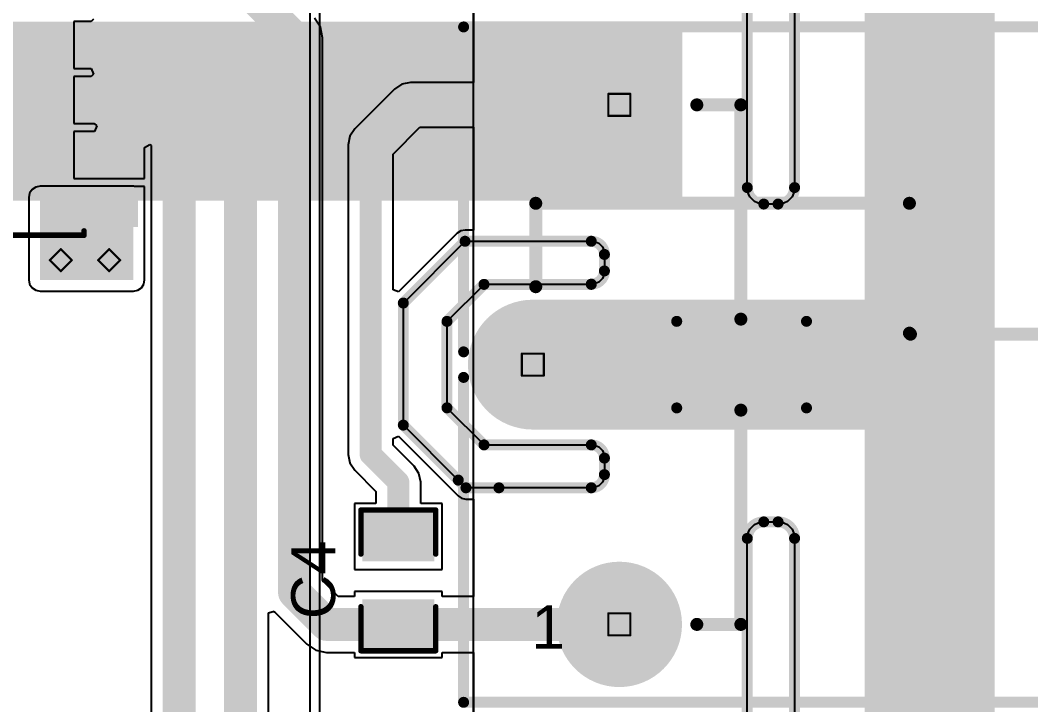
# Model space of a CAD drawing. Header units: inches. Extents: x -4 to 338, y -3 to 155.
# Drawn here: x 15.71 to 39.06, y 31.97 to 47.78 of the extents above; entities that cross this region are included whole.
import ezdxf

# ---------------------------------------------------------------- set-up
doc = ezdxf.new("R2010")
doc.units = ezdxf.units.IN
for name, color, linetype in [('Board Outline', 216, 'Continuous'), ('Bottom Layer', 5, 'Continuous'), ('Bottom Solder', 6, 'Continuous'), ('Drill Drawing', 1, 'Continuous'), ('Multi-Layer', 9, 'Continuous'), ('Pad Holes', 156, 'Continuous'), ('Top Layer', 1, 'Continuous'), ('Top Overlay', 2, 'Continuous'), ('Top Paste', 8, 'Continuous'), ('Top Solder', 216, 'Continuous'), ('Via Holes', 16, 'Continuous')]:
    doc.layers.add(name, color=color, linetype=linetype)
doc.styles.add('Arial', font='', dxfattribs={"height": 0.2})
doc.styles.get('Arial').set_extended_font_data('Arial')

# ---------------------------------------------------------------- blocks, each defined once
blk = doc.blocks.new('16_SOIC__0_154___3_90___W______3')
at = {"layer": 'Top Layer'}
for points in [[(-3.2, 4.735), (-2.08, 4.735), (-2.08, 4.155), (-3.2, 4.155)], [(2.08, 4.735), (3.2, 4.735), (3.2, 4.155), (2.08, 4.155)], [(-3.2, 3.465), (-2.08, 3.465), (-2.08, 2.885), (-3.2, 2.885)], [(2.08, 3.465), (3.2, 3.465), (3.2, 2.885), (2.08, 2.885)], [(-3.2, 2.195), (-2.08, 2.195), (-2.08, 1.615), (-3.2, 1.615)], [(2.08, 2.195), (3.2, 2.195), (3.2, 1.615), (2.08, 1.615)], [(-3.2, 0.925), (-2.08, 0.925), (-2.08, 0.345), (-3.2, 0.345)], [(2.08, 0.925), (3.2, 0.925), (3.2, 0.345), (2.08, 0.345)], [(-3.2, -0.345), (-2.08, -0.345), (-2.08, -0.925), (-3.2, -0.925)], [(2.08, -0.345), (3.2, -0.345), (3.2, -0.925), (2.08, -0.925)], [(-3.2, -1.615), (-2.08, -1.615), (-2.08, -2.195), (-3.2, -2.195)], [(2.08, -1.615), (3.2, -1.615), (3.2, -2.195), (2.08, -2.195)], [(-3.2, -2.885), (-2.08, -2.885), (-2.08, -3.465), (-3.2, -3.465)], [(2.08, -2.885), (3.2, -2.885), (3.2, -3.465), (2.08, -3.465)], [(-3.2, -4.155), (-2.08, -4.155), (-2.08, -4.735), (-3.2, -4.735)], [(2.08, -4.155), (3.2, -4.155), (3.2, -4.735), (2.08, -4.735)]]:
    blk.add_hatch(color=1, dxfattribs=at).paths.add_polyline_path(points)
at = {"layer": 'Top Paste'}
for points in [[(-3.2, 4.735), (-2.08, 4.735), (-2.08, 4.155), (-3.2, 4.155)], [(2.08, 4.735), (3.2, 4.735), (3.2, 4.155), (2.08, 4.155)], [(-3.2, 3.465), (-2.08, 3.465), (-2.08, 2.885), (-3.2, 2.885)], [(2.08, 3.465), (3.2, 3.465), (3.2, 2.885), (2.08, 2.885)], [(-3.2, 2.195), (-2.08, 2.195), (-2.08, 1.615), (-3.2, 1.615)], [(2.08, 2.195), (3.2, 2.195), (3.2, 1.615), (2.08, 1.615)], [(-3.2, 0.925), (-2.08, 0.925), (-2.08, 0.345), (-3.2, 0.345)], [(2.08, 0.925), (3.2, 0.925), (3.2, 0.345), (2.08, 0.345)], [(-3.2, -0.345), (-2.08, -0.345), (-2.08, -0.925), (-3.2, -0.925)], [(2.08, -0.345), (3.2, -0.345), (3.2, -0.925), (2.08, -0.925)], [(-3.2, -1.615), (-2.08, -1.615), (-2.08, -2.195), (-3.2, -2.195)], [(2.08, -1.615), (3.2, -1.615), (3.2, -2.195), (2.08, -2.195)], [(-3.2, -2.885), (-2.08, -2.885), (-2.08, -3.465), (-3.2, -3.465)], [(2.08, -2.885), (3.2, -2.885), (3.2, -3.465), (2.08, -3.465)], [(-3.2, -4.155), (-2.08, -4.155), (-2.08, -4.735), (-3.2, -4.735)], [(2.08, -4.155), (3.2, -4.155), (3.2, -4.735), (2.08, -4.735)]]:
    blk.add_hatch(color=8, dxfattribs=at).paths.add_polyline_path(points)
at = {"layer": 'Top Solder'}
for points in [[(-3.302, 4.837), (-1.978, 4.837), (-1.978, 4.053), (-3.302, 4.053)], [(1.978, 4.837), (3.302, 4.837), (3.302, 4.053), (1.978, 4.053)], [(-3.302, 3.567), (-1.978, 3.567), (-1.978, 2.783), (-3.302, 2.783)], [(1.978, 3.567), (3.302, 3.567), (3.302, 2.783), (1.978, 2.783)], [(-3.302, 2.297), (-1.978, 2.297), (-1.978, 1.513), (-3.302, 1.513)], [(1.978, 2.297), (3.302, 2.297), (3.302, 1.513), (1.978, 1.513)], [(-3.302, 1.027), (-1.978, 1.027), (-1.978, 0.243), (-3.302, 0.243)], [(1.978, 1.027), (3.302, 1.027), (3.302, 0.243), (1.978, 0.243)], [(-3.302, -0.243), (-1.978, -0.243), (-1.978, -1.027), (-3.302, -1.027)], [(1.978, -0.243), (3.302, -0.243), (3.302, -1.027), (1.978, -1.027)], [(-3.302, -1.513), (-1.978, -1.513), (-1.978, -2.297), (-3.302, -2.297)], [(1.978, -1.513), (3.302, -1.513), (3.302, -2.297), (1.978, -2.297)], [(-3.302, -2.783), (-1.978, -2.783), (-1.978, -3.567), (-3.302, -3.567)], [(1.978, -2.783), (3.302, -2.783), (3.302, -3.567), (1.978, -3.567)], [(-3.302, -4.053), (-1.978, -4.053), (-1.978, -4.837), (-3.302, -4.837)], [(1.978, -4.053), (3.302, -4.053), (3.302, -4.837), (1.978, -4.837)]]:
    blk.add_hatch(color=216, dxfattribs=at).paths.add_polyline_path(points)
at = {"layer": 'Top Overlay'}
for points in [[(-2.057, 5.029, 0.127, 0.127, 0), (2.042, 5.029, 0.127, 0.127, 0)], [(-2.057, 4.928, 0.127, 0.127, 0), (-2.057, 5.029, 0.127, 0.127, 0)], [(2.057, 4.928, 0.127, 0.127, 0), (2.057, 5.029, 0.127, 0.127, 0)], [(-3.741, 4.597, 0.127, 0.127, 0), (-3.614, 4.47, 0.127, 0.127, 0)], [(-3.741, 4.343, 0.127, 0.127, 0), (-3.741, 4.597, 0.127, 0.127, 0)], [(-3.741, 4.343, 0.127, 0.127, 0), (-3.614, 4.47, 0.127, 0.127, 0)], [(-2.057, -5.029, 0.127, 0.127, 0), (-2.057, -4.928, 0.127, 0.127, 0)], [(2.057, -5.029, 0.127, 0.127, 0), (2.057, -4.928, 0.127, 0.127, 0)], [(-2.057, -5.029, 0.127, 0.127, 0), (2.042, -5.029, 0.127, 0.127, 0)]]:
    blk.add_lwpolyline(points, format="xyseb", dxfattribs=at)
for points in [[(-2.089, 5.029, 0.0635, 0.0635, 1), (-2.026, 5.029, 0.0635, 0.0635, 1)], [(-2.089, 5.029, 0.0635, 0.0635, 1), (-2.026, 5.029, 0.0635, 0.0635, 1)], [(-2.089, 4.928, 0.0635, 0.0635, 1), (-2.026, 4.928, 0.0635, 0.0635, 1)], [(2.01, 5.029, 0.0635, 0.0635, 1), (2.073, 5.029, 0.0635, 0.0635, 1)], [(2.026, 5.029, 0.0635, 0.0635, 1), (2.089, 5.029, 0.0635, 0.0635, 1)], [(2.026, 4.928, 0.0635, 0.0635, 1), (2.089, 4.928, 0.0635, 0.0635, 1)], [(-3.773, 4.597, 0.0635, 0.0635, 1), (-3.709, 4.597, 0.0635, 0.0635, 1)], [(-3.773, 4.597, 0.0635, 0.0635, 1), (-3.709, 4.597, 0.0635, 0.0635, 1)], [(-3.646, 4.47, 0.0635, 0.0635, 1), (-3.582, 4.47, 0.0635, 0.0635, 1)], [(-3.646, 4.47, 0.0635, 0.0635, 1), (-3.582, 4.47, 0.0635, 0.0635, 1)], [(-3.773, 4.343, 0.0635, 0.0635, 1), (-3.709, 4.343, 0.0635, 0.0635, 1)], [(-3.773, 4.343, 0.0635, 0.0635, 1), (-3.709, 4.343, 0.0635, 0.0635, 1)], [(-2.089, -4.928, 0.0635, 0.0635, 1), (-2.026, -4.928, 0.0635, 0.0635, 1)], [(2.026, -4.928, 0.0635, 0.0635, 1), (2.089, -4.928, 0.0635, 0.0635, 1)], [(-2.089, -5.029, 0.0635, 0.0635, 1), (-2.026, -5.029, 0.0635, 0.0635, 1)], [(-2.089, -5.029, 0.0635, 0.0635, 1), (-2.026, -5.029, 0.0635, 0.0635, 1)], [(2.01, -5.029, 0.0635, 0.0635, 1), (2.073, -5.029, 0.0635, 0.0635, 1)], [(2.026, -5.029, 0.0635, 0.0635, 1), (2.089, -5.029, 0.0635, 0.0635, 1)]]:
    blk.add_lwpolyline(points, format="xyseb", close=True, dxfattribs=at)
blk = doc.blocks.new('SRD_05VDC_SL_C_8')
at = {"layer": 'Bottom Layer'}
h = blk.add_hatch(color=5, dxfattribs=at)
edge = h.paths.add_edge_path()
edge.add_arc((-5.1, 6), 1.397, 0, 360)
h = blk.add_hatch(color=5, dxfattribs=at)
edge = h.paths.add_edge_path()
edge.add_arc((7.1, 5.999), 1.397, 0, 360)
h = blk.add_hatch(color=5, dxfattribs=at)
edge = h.paths.add_edge_path()
edge.add_arc((-7.1, 0), 1.397, 0, 360)
h = blk.add_hatch(color=5, dxfattribs=at)
edge = h.paths.add_edge_path()
edge.add_arc((-5.1, -6), 1.397, 0, 360)
h = blk.add_hatch(color=5, dxfattribs=at)
edge = h.paths.add_edge_path()
edge.add_arc((7.1, -5.999), 1.397, 0, 360)
at = {"layer": 'Bottom Solder'}
h = blk.add_hatch(color=6, dxfattribs=at)
edge = h.paths.add_edge_path()
edge.add_arc((-5.1, 6), 1.448, 0, 360)
h = blk.add_hatch(color=6, dxfattribs=at)
edge = h.paths.add_edge_path()
edge.add_arc((7.1, 5.999), 1.448, 0, 360)
h = blk.add_hatch(color=6, dxfattribs=at)
edge = h.paths.add_edge_path()
edge.add_arc((-7.1, 0), 1.448, 0, 360)
h = blk.add_hatch(color=6, dxfattribs=at)
edge = h.paths.add_edge_path()
edge.add_arc((-5.1, -6), 1.448, 0, 360)
h = blk.add_hatch(color=6, dxfattribs=at)
edge = h.paths.add_edge_path()
edge.add_arc((7.1, -5.999), 1.448, 0, 360)
at = {"layer": 'Multi-Layer'}
h = blk.add_hatch(color=9, dxfattribs=at)
edge = h.paths.add_edge_path()
edge.add_arc((-5.1, 6), 1.397, 0, 360)
h = blk.add_hatch(color=9, dxfattribs=at)
edge = h.paths.add_edge_path()
edge.add_arc((7.1, 5.999), 1.397, 0, 360)
h = blk.add_hatch(color=9, dxfattribs=at)
edge = h.paths.add_edge_path()
edge.add_arc((-7.1, 0), 1.397, 0, 360)
h = blk.add_hatch(color=9, dxfattribs=at)
edge = h.paths.add_edge_path()
edge.add_arc((-5.1, -6), 1.397, 0, 360)
h = blk.add_hatch(color=9, dxfattribs=at)
edge = h.paths.add_edge_path()
edge.add_arc((7.1, -5.999), 1.397, 0, 360)
at = {"layer": 'Pad Holes'}
h = blk.add_hatch(color=7, dxfattribs=at)
edge = h.paths.add_edge_path()
edge.add_arc((-5.1, 6), 0.762, 0, 360)
h = blk.add_hatch(color=7, dxfattribs=at)
edge = h.paths.add_edge_path()
edge.add_arc((7.1, 5.999), 0.762, 0, 360)
h = blk.add_hatch(color=7, dxfattribs=at)
edge = h.paths.add_edge_path()
edge.add_arc((-7.1, 0), 0.762, 0, 360)
h = blk.add_hatch(color=7, dxfattribs=at)
edge = h.paths.add_edge_path()
edge.add_arc((-5.1, -6), 0.762, 0, 360)
h = blk.add_hatch(color=7, dxfattribs=at)
edge = h.paths.add_edge_path()
edge.add_arc((7.1, -5.999), 0.762, 0, 360)
at = {"layer": 'Top Layer'}
h = blk.add_hatch(color=1, dxfattribs=at)
edge = h.paths.add_edge_path()
edge.add_arc((-5.1, 6), 1.397, 0, 360)
h = blk.add_hatch(color=1, dxfattribs=at)
edge = h.paths.add_edge_path()
edge.add_arc((7.1, 5.999), 1.397, 0, 360)
h = blk.add_hatch(color=1, dxfattribs=at)
edge = h.paths.add_edge_path()
edge.add_arc((-7.1, 0), 1.397, 0, 360)
h = blk.add_hatch(color=1, dxfattribs=at)
edge = h.paths.add_edge_path()
edge.add_arc((-5.1, -6), 1.397, 0, 360)
h = blk.add_hatch(color=1, dxfattribs=at)
edge = h.paths.add_edge_path()
edge.add_arc((7.1, -5.999), 1.397, 0, 360)
at = {"layer": 'Top Solder'}
h = blk.add_hatch(color=216, dxfattribs=at)
edge = h.paths.add_edge_path()
edge.add_arc((-5.1, 6), 1.448, 0, 360)
h = blk.add_hatch(color=216, dxfattribs=at)
edge = h.paths.add_edge_path()
edge.add_arc((7.1, 5.999), 1.448, 0, 360)
h = blk.add_hatch(color=216, dxfattribs=at)
edge = h.paths.add_edge_path()
edge.add_arc((-7.1, 0), 1.448, 0, 360)
h = blk.add_hatch(color=216, dxfattribs=at)
edge = h.paths.add_edge_path()
edge.add_arc((-5.1, -6), 1.448, 0, 360)
h = blk.add_hatch(color=216, dxfattribs=at)
edge = h.paths.add_edge_path()
edge.add_arc((7.1, -5.999), 1.448, 0, 360)
at = {"layer": 'Top Overlay'}
for points in [[(-8.699, 0.295, 0.254, 0.254, 0), (-8.699, 7.8, 0.254, 0.254, 0)], [(-8.699, 7.8, 0.254, 0.254, 0), (10.501, 7.8, 0.254, 0.254, 0)], [(10.501, -7.8, 0.254, 0.254, 0), (10.501, 7.8, 0.254, 0.254, 0)], [(-3.31, 6, 0.3, 0.3, 0), (-2.292, 6, 0.3, 0.3, 0)], [(-2.292, 1.051, 0.3, 0.3, 0), (-2.292, 6, 0.3, 0.3, 0)], [(7.099, 2.019, 0.254, 0.254, 0), (7.099, 4.247, 0.254, 0.254, 0)], [(-7.032, 3.727, 0.3, 0.3, 0), (1.604, 3.727, 0.3, 0.3, 0)], [(-7.032, 1.8, 0.3, 0.3, 0), (-7.032, 3.727, 0.3, 0.3, 0)], [(1.604, 0.727, 0.3, 0.3, 0), (1.604, 3.727, 0.3, 0.3, 0)], [(6.15, 0.701, 0.3, 0.3, 0), (7.801, 2.309, 0.3, 0.3, 0)], [(-3.775, -1, 0.254, 0.254, 0), (-3.775, 1, 0.254, 0.254, 0)], [(-3.775, 1, 0.254, 0.254, 0), (-0.775, 1, 0.254, 0.254, 0)], [(-0.775, -1, 0.254, 0.254, 0), (-0.775, 1, 0.254, 0.254, 0)], [(1.604, 0.727, 0.3, 0.3, 0), (1.628, 0.703, 0.3, 0.3, 0)], [(1.628, 0.703, 0.3, 0.3, 0), (5.644, 0.703, 0.3, 0.3, 0)], [(5.644, 0.703, 0.3, 0.3, 0), (6.152, 0.703, 0.3, 0.3, 0)], [(-8.699, -7.8, 0.254, 0.254, 0), (-8.699, -0.295, 0.254, 0.254, 0)], [(7.168, -4.257, 0.3, 0.3, 0), (7.168, -0.312, 0.3, 0.3, 0)], [(-3.775, -1, 0.254, 0.254, 0), (-0.775, -1, 0.254, 0.254, 0)], [(-2.292, -6, 0.3, 0.3, 0), (-2.292, -1.051, 0.3, 0.3, 0)], [(-3.31, -6, 0.3, 0.3, 0), (-2.292, -6, 0.3, 0.3, 0)], [(-8.699, -7.8, 0.254, 0.254, 0), (10.501, -7.8, 0.254, 0.254, 0)]]:
    blk.add_lwpolyline(points, format="xyseb", dxfattribs=at)
for points in [[(-8.763, 7.8, 0.127, 0.127, 1), (-8.636, 7.8, 0.127, 0.127, 1)], [(-8.763, 7.8, 0.127, 0.127, 1), (-8.636, 7.8, 0.127, 0.127, 1)], [(10.437, 7.8, 0.127, 0.127, 1), (10.564, 7.8, 0.127, 0.127, 1)], [(10.437, 7.8, 0.127, 0.127, 1), (10.564, 7.8, 0.127, 0.127, 1)], [(-3.385, 6, 0.15, 0.15, 1), (-3.235, 6, 0.15, 0.15, 1)], [(-2.367, 6, 0.15, 0.15, 1), (-2.217, 6, 0.15, 0.15, 1)], [(-2.367, 6, 0.15, 0.15, 1), (-2.217, 6, 0.15, 0.15, 1)], [(7.036, 4.247, 0.127, 0.127, 1), (7.163, 4.247, 0.127, 0.127, 1)], [(-7.107, 3.727, 0.15, 0.15, 1), (-6.957, 3.727, 0.15, 0.15, 1)], [(-7.107, 3.727, 0.15, 0.15, 1), (-6.957, 3.727, 0.15, 0.15, 1)], [(1.529, 3.727, 0.15, 0.15, 1), (1.679, 3.727, 0.15, 0.15, 1)], [(1.529, 3.727, 0.15, 0.15, 1), (1.679, 3.727, 0.15, 0.15, 1)], [(7.726, 2.309, 0.15, 0.15, 1), (7.876, 2.309, 0.15, 0.15, 1)], [(7.036, 2.019, 0.127, 0.127, 1), (7.163, 2.019, 0.127, 0.127, 1)], [(-7.107, 1.8, 0.15, 0.15, 1), (-6.957, 1.8, 0.15, 0.15, 1)], [(-2.367, 1.051, 0.15, 0.15, 1), (-2.217, 1.051, 0.15, 0.15, 1)], [(-3.838, 1, 0.127, 0.127, 1), (-3.711, 1, 0.127, 0.127, 1)], [(-3.838, 1, 0.127, 0.127, 1), (-3.711, 1, 0.127, 0.127, 1)], [(-0.838, 1, 0.127, 0.127, 1), (-0.711, 1, 0.127, 0.127, 1)], [(-0.838, 1, 0.127, 0.127, 1), (-0.711, 1, 0.127, 0.127, 1)], [(1.529, 0.727, 0.15, 0.15, 1), (1.679, 0.727, 0.15, 0.15, 1)], [(1.529, 0.727, 0.15, 0.15, 1), (1.679, 0.727, 0.15, 0.15, 1)], [(1.553, 0.703, 0.15, 0.15, 1), (1.703, 0.703, 0.15, 0.15, 1)], [(1.553, 0.703, 0.15, 0.15, 1), (1.703, 0.703, 0.15, 0.15, 1)], [(5.569, 0.703, 0.15, 0.15, 1), (5.719, 0.703, 0.15, 0.15, 1)], [(5.569, 0.703, 0.15, 0.15, 1), (5.719, 0.703, 0.15, 0.15, 1)], [(6.075, 0.701, 0.15, 0.15, 1), (6.225, 0.701, 0.15, 0.15, 1)], [(6.077, 0.703, 0.15, 0.15, 1), (6.227, 0.703, 0.15, 0.15, 1)], [(-8.763, 0.295, 0.127, 0.127, 1), (-8.636, 0.295, 0.127, 0.127, 1)], [(-8.763, -0.295, 0.127, 0.127, 1), (-8.636, -0.295, 0.127, 0.127, 1)], [(7.093, -0.312, 0.15, 0.15, 1), (7.243, -0.312, 0.15, 0.15, 1)], [(-3.838, -1, 0.127, 0.127, 1), (-3.711, -1, 0.127, 0.127, 1)], [(-3.838, -1, 0.127, 0.127, 1), (-3.711, -1, 0.127, 0.127, 1)], [(-2.367, -1.051, 0.15, 0.15, 1), (-2.217, -1.051, 0.15, 0.15, 1)], [(-0.838, -1, 0.127, 0.127, 1), (-0.711, -1, 0.127, 0.127, 1)], [(-0.838, -1, 0.127, 0.127, 1), (-0.711, -1, 0.127, 0.127, 1)], [(7.093, -4.257, 0.15, 0.15, 1), (7.243, -4.257, 0.15, 0.15, 1)], [(-3.385, -6, 0.15, 0.15, 1), (-3.235, -6, 0.15, 0.15, 1)], [(-2.367, -6, 0.15, 0.15, 1), (-2.217, -6, 0.15, 0.15, 1)], [(-2.367, -6, 0.15, 0.15, 1), (-2.217, -6, 0.15, 0.15, 1)], [(-8.763, -7.8, 0.127, 0.127, 1), (-8.636, -7.8, 0.127, 0.127, 1)], [(-8.763, -7.8, 0.127, 0.127, 1), (-8.636, -7.8, 0.127, 0.127, 1)], [(10.437, -7.8, 0.127, 0.127, 1), (10.564, -7.8, 0.127, 0.127, 1)], [(10.438, -7.8, 0.127, 0.127, 1), (10.565, -7.8, 0.127, 0.127, 1)]]:
    blk.add_lwpolyline(points, format="xyseb", close=True, dxfattribs=at)
at = {"layer": 'Top Overlay', "style": 'Arial'}
blk.add_text('1', height=1, rotation=360, dxfattribs=at).set_placement((-7.132, -6.559))
blk = doc.blocks.new('C___0805_28')
at = {"layer": 'Top Layer'}
for points in [[(-1.524, 0.762), (-0.508, 0.762), (-0.508, -0.762), (-1.524, -0.762)], [(0.508, 0.762), (1.524, 0.762), (1.524, -0.762), (0.508, -0.762)]]:
    blk.add_hatch(color=1, dxfattribs=at).paths.add_polyline_path(points)
at = {"layer": 'Top Paste'}
for points in [[(-1.524, 0.762), (-0.508, 0.762), (-0.508, -0.762), (-1.524, -0.762)], [(0.508, 0.762), (1.524, 0.762), (1.524, -0.762), (0.508, -0.762)]]:
    blk.add_hatch(color=8, dxfattribs=at).paths.add_polyline_path(points)
at = {"layer": 'Top Solder'}
for points in [[(-1.594, 0.832), (-0.438, 0.832), (-0.438, -0.832), (-1.594, -0.832)], [(0.438, 0.832), (1.594, 0.832), (1.594, -0.832), (0.438, -0.832)]]:
    blk.add_hatch(color=216, dxfattribs=at).paths.add_polyline_path(points)
at = {"layer": 'Top Overlay'}
for points in [[(-1.626, 0.864, 0.127, 0.127, 0), (-1.626, -0.864, 0.127, 0.127, 0)], [(-1.626, 0.864, 0.127, 0.127, 0), (-0.61, 0.864, 0.127, 0.127, 0)], [(0.61, 0.864, 0.127, 0.127, 0), (1.626, 0.864, 0.127, 0.127, 0)], [(1.626, 0.864, 0.127, 0.127, 0), (1.626, -0.864, 0.127, 0.127, 0)], [(-1.626, -0.864, 0.127, 0.127, 0), (-0.61, -0.864, 0.127, 0.127, 0)], [(0.61, -0.864, 0.127, 0.127, 0), (1.626, -0.864, 0.127, 0.127, 0)]]:
    blk.add_lwpolyline(points, format="xyseb", dxfattribs=at)
for points in [[(-1.657, 0.864, 0.0635, 0.0635, 1), (-1.594, 0.864, 0.0635, 0.0635, 1)], [(-1.657, 0.864, 0.0635, 0.0635, 1), (-1.594, 0.864, 0.0635, 0.0635, 1)], [(-0.641, 0.864, 0.0635, 0.0635, 1), (-0.578, 0.864, 0.0635, 0.0635, 1)], [(0.578, 0.864, 0.0635, 0.0635, 1), (0.641, 0.864, 0.0635, 0.0635, 1)], [(1.594, 0.864, 0.0635, 0.0635, 1), (1.657, 0.864, 0.0635, 0.0635, 1)], [(1.594, 0.864, 0.0635, 0.0635, 1), (1.657, 0.864, 0.0635, 0.0635, 1)], [(-1.657, -0.864, 0.0635, 0.0635, 1), (-1.594, -0.864, 0.0635, 0.0635, 1)], [(-1.657, -0.864, 0.0635, 0.0635, 1), (-1.594, -0.864, 0.0635, 0.0635, 1)], [(-0.641, -0.864, 0.0635, 0.0635, 1), (-0.578, -0.864, 0.0635, 0.0635, 1)], [(0.578, -0.864, 0.0635, 0.0635, 1), (0.641, -0.864, 0.0635, 0.0635, 1)], [(1.594, -0.864, 0.0635, 0.0635, 1), (1.657, -0.864, 0.0635, 0.0635, 1)], [(1.594, -0.864, 0.0635, 0.0635, 1), (1.657, -0.864, 0.0635, 0.0635, 1)]]:
    blk.add_lwpolyline(points, format="xyseb", close=True, dxfattribs=at)

msp = doc.modelspace()

# ---------------------------------------------------------------- hatches: boundary and pattern name
at = {"layer": 'Bottom Layer'}
msp.add_hatch(color=5, dxfattribs=at).paths.add_polyline_path([(14.58, 43.612), (31.013, 43.612), (31.013, 47.752), (14.58, 47.752)])
h = msp.add_hatch(color=5, dxfattribs=at)
edge = h.paths.add_edge_path()
edge.add_arc((16.644, 42.24), 0.3, 0, 360)
h = msp.add_hatch(color=5, dxfattribs=at)
edge = h.paths.add_edge_path()
edge.add_arc((17.764, 42.24), 0.3, 0, 360)
at = {"layer": 'Bottom Solder'}
h = msp.add_hatch(color=6, dxfattribs=at)
edge = h.paths.add_edge_path()
edge.add_arc((16.644, 42.24), 0.402, 0, 360)
h = msp.add_hatch(color=6, dxfattribs=at)
edge = h.paths.add_edge_path()
edge.add_arc((17.764, 42.24), 0.402, 0, 360)
at = {"layer": 'Top Layer'}
msp.add_hatch(color=1, dxfattribs=at).paths.add_polyline_path([(16.165, 41.783), (18.324, 41.783), (18.324, 43.69), (16.165, 43.69)])
h = msp.add_hatch(color=1, dxfattribs=at)
edge = h.paths.add_edge_path()
edge.add_arc((16.644, 42.24), 0.3, 0, 360)
h = msp.add_hatch(color=1, dxfattribs=at)
edge = h.paths.add_edge_path()
edge.add_arc((17.764, 42.24), 0.3, 0, 360)
at = {"layer": 'Top Solder'}
h = msp.add_hatch(color=216, dxfattribs=at)
edge = h.paths.add_edge_path()
edge.add_arc((16.644, 42.24), 0.402, 0, 360)
h = msp.add_hatch(color=216, dxfattribs=at)
edge = h.paths.add_edge_path()
edge.add_arc((17.764, 42.24), 0.402, 0, 360)
at = {"layer": 'Via Holes'}
h = msp.add_hatch(color=7, dxfattribs=at)
edge = h.paths.add_edge_path()
edge.add_arc((16.644, 42.24), 0.15, 0, 360)
h = msp.add_hatch(color=7, dxfattribs=at)
edge = h.paths.add_edge_path()
edge.add_arc((17.764, 42.24), 0.15, 0, 360)

# ---------------------------------------------------------------- linework, layer by layer
at = {"layer": 'Board Outline'}
for points in [[(32.512, 43.917, 0.254, 0.254, 0), (32.512, 52.121, 0.254, 0.254, 0)], [(33.604, 43.917, 0.254, 0.254, 0), (33.604, 52.121, 0.254, 0.254, 0)], [(32.893, 43.536, 0.254, 0.254, -0.414214), (32.512, 43.917, 0.254, 0.254, 0)], [(33.604, 43.917, 0.254, 0.254, -0.414214), (33.223, 43.536, 0.254, 0.254, 0)], [(32.893, 43.536, 0.254, 0.254, 0), (33.223, 43.536, 0.254, 0.254, 0)], [(24.562, 41.25, 0.254, 0.254, 0), (25.989, 42.677, 0.254, 0.254, 0)], [(25.989, 42.677, 0.254, 0.254, 0), (28.905, 42.677, 0.254, 0.254, 0)], [(28.905, 42.677, 0.254, 0.254, -0.414214), (29.21, 42.372, 0.254, 0.254, 0)], [(29.21, 41.991, 0.254, 0.254, 0), (29.21, 42.372, 0.254, 0.254, 0)], [(29.21, 41.991, 0.254, 0.254, -0.414214), (28.905, 41.686, 0.254, 0.254, 0)], [(25.571, 40.826, 0.254, 0.254, 0), (26.427, 41.681, 0.254, 0.254, 0)], [(26.427, 41.681, 0.254, 0.254, 0), (28.905, 41.681, 0.254, 0.254, 0)], [(24.562, 38.43, 0.254, 0.254, 0), (24.562, 41.25, 0.254, 0.254, 0)], [(25.571, 38.829, 0.254, 0.254, 0), (25.571, 40.826, 0.254, 0.254, 0)], [(25.571, 38.829, 0.254, 0.254, 0), (26.427, 37.973, 0.254, 0.254, 0)], [(24.562, 38.43, 0.254, 0.254, 0), (25.832, 37.16, 0.254, 0.254, 0)], [(26.427, 37.973, 0.254, 0.254, 0), (28.905, 37.973, 0.254, 0.254, 0)], [(28.905, 37.973, 0.254, 0.254, -0.414214), (29.21, 37.668, 0.254, 0.254, 0)], [(29.21, 37.287, 0.254, 0.254, 0), (29.21, 37.668, 0.254, 0.254, 0)], [(29.21, 37.287, 0.254, 0.254, -0.414214), (28.905, 36.982, 0.254, 0.254, 0)], [(25.832, 37.16, 0.254, 0.254, 0), (26.01, 36.982, 0.254, 0.254, 0)], [(26.01, 36.982, 0.254, 0.254, 0), (26.772, 36.982, 0.254, 0.254, 0)], [(26.772, 36.982, 0.254, 0.254, 0), (28.905, 36.982, 0.254, 0.254, 0)], [(32.512, 35.814, 0.254, 0.254, -0.414214), (32.893, 36.195, 0.254, 0.254, 0)], [(32.893, 36.195, 0.254, 0.254, 0), (33.223, 36.195, 0.254, 0.254, 0)], [(33.223, 36.195, 0.254, 0.254, -0.414214), (33.604, 35.814, 0.254, 0.254, 0)], [(32.512, 27.61, 0.254, 0.254, 0), (32.512, 35.814, 0.254, 0.254, 0)], [(33.604, 27.61, 0.254, 0.254, 0), (33.604, 35.814, 0.254, 0.254, 0)]]:
    msp.add_lwpolyline(points, format="xyseb", dxfattribs=at)
for points in [[(32.449, 43.917, 0.127, 0.127, 1), (32.575, 43.917, 0.127, 0.127, 1)], [(32.449, 43.917, 0.127, 0.127, 1), (32.575, 43.917, 0.127, 0.127, 1)], [(33.541, 43.917, 0.127, 0.127, 1), (33.668, 43.917, 0.127, 0.127, 1)], [(33.541, 43.917, 0.127, 0.127, 1), (33.668, 43.917, 0.127, 0.127, 1)], [(32.83, 43.536, 0.127, 0.127, 1), (32.956, 43.536, 0.127, 0.127, 1)], [(32.83, 43.536, 0.127, 0.127, 1), (32.956, 43.536, 0.127, 0.127, 1)], [(33.16, 43.536, 0.127, 0.127, 1), (33.287, 43.536, 0.127, 0.127, 1)], [(33.16, 43.536, 0.127, 0.127, 1), (33.287, 43.536, 0.127, 0.127, 1)], [(25.925, 42.677, 0.127, 0.127, 1), (26.052, 42.677, 0.127, 0.127, 1)], [(25.925, 42.677, 0.127, 0.127, 1), (26.052, 42.677, 0.127, 0.127, 1)], [(28.842, 42.677, 0.127, 0.127, 1), (28.969, 42.677, 0.127, 0.127, 1)], [(28.842, 42.677, 0.127, 0.127, 1), (28.969, 42.677, 0.127, 0.127, 1)], [(29.146, 42.372, 0.127, 0.127, 1), (29.273, 42.372, 0.127, 0.127, 1)], [(29.146, 42.372, 0.127, 0.127, 1), (29.273, 42.372, 0.127, 0.127, 1)], [(29.146, 41.991, 0.127, 0.127, 1), (29.273, 41.991, 0.127, 0.127, 1)], [(29.146, 41.991, 0.127, 0.127, 1), (29.273, 41.991, 0.127, 0.127, 1)], [(28.842, 41.686, 0.127, 0.127, 1), (28.969, 41.686, 0.127, 0.127, 1)], [(26.363, 41.681, 0.127, 0.127, 1), (26.49, 41.681, 0.127, 0.127, 1)], [(26.363, 41.681, 0.127, 0.127, 1), (26.49, 41.681, 0.127, 0.127, 1)], [(28.842, 41.681, 0.127, 0.127, 1), (28.969, 41.681, 0.127, 0.127, 1)], [(24.498, 41.25, 0.127, 0.127, 1), (24.625, 41.25, 0.127, 0.127, 1)], [(24.498, 41.25, 0.127, 0.127, 1), (24.625, 41.25, 0.127, 0.127, 1)], [(25.508, 40.826, 0.127, 0.127, 1), (25.635, 40.826, 0.127, 0.127, 1)], [(25.508, 40.826, 0.127, 0.127, 1), (25.635, 40.826, 0.127, 0.127, 1)], [(25.508, 38.829, 0.127, 0.127, 1), (25.635, 38.829, 0.127, 0.127, 1)], [(25.508, 38.829, 0.127, 0.127, 1), (25.635, 38.829, 0.127, 0.127, 1)], [(24.498, 38.43, 0.127, 0.127, 1), (24.625, 38.43, 0.127, 0.127, 1)], [(24.498, 38.43, 0.127, 0.127, 1), (24.625, 38.43, 0.127, 0.127, 1)], [(26.363, 37.973, 0.127, 0.127, 1), (26.49, 37.973, 0.127, 0.127, 1)], [(26.363, 37.973, 0.127, 0.127, 1), (26.49, 37.973, 0.127, 0.127, 1)], [(28.842, 37.973, 0.127, 0.127, 1), (28.969, 37.973, 0.127, 0.127, 1)], [(28.842, 37.973, 0.127, 0.127, 1), (28.969, 37.973, 0.127, 0.127, 1)], [(29.146, 37.668, 0.127, 0.127, 1), (29.273, 37.668, 0.127, 0.127, 1)], [(29.146, 37.668, 0.127, 0.127, 1), (29.273, 37.668, 0.127, 0.127, 1)], [(29.146, 37.287, 0.127, 0.127, 1), (29.273, 37.287, 0.127, 0.127, 1)], [(29.146, 37.287, 0.127, 0.127, 1), (29.273, 37.287, 0.127, 0.127, 1)], [(25.768, 37.16, 0.127, 0.127, 1), (25.895, 37.16, 0.127, 0.127, 1)], [(25.768, 37.16, 0.127, 0.127, 1), (25.895, 37.16, 0.127, 0.127, 1)], [(25.946, 36.982, 0.127, 0.127, 1), (26.073, 36.982, 0.127, 0.127, 1)], [(25.946, 36.982, 0.127, 0.127, 1), (26.073, 36.982, 0.127, 0.127, 1)], [(26.708, 36.982, 0.127, 0.127, 1), (26.835, 36.982, 0.127, 0.127, 1)], [(26.708, 36.982, 0.127, 0.127, 1), (26.835, 36.982, 0.127, 0.127, 1)], [(28.842, 36.982, 0.127, 0.127, 1), (28.969, 36.982, 0.127, 0.127, 1)], [(28.842, 36.982, 0.127, 0.127, 1), (28.969, 36.982, 0.127, 0.127, 1)], [(32.83, 36.195, 0.127, 0.127, 1), (32.956, 36.195, 0.127, 0.127, 1)], [(32.83, 36.195, 0.127, 0.127, 1), (32.956, 36.195, 0.127, 0.127, 1)], [(33.16, 36.195, 0.127, 0.127, 1), (33.287, 36.195, 0.127, 0.127, 1)], [(33.16, 36.195, 0.127, 0.127, 1), (33.287, 36.195, 0.127, 0.127, 1)], [(32.449, 35.814, 0.127, 0.127, 1), (32.575, 35.814, 0.127, 0.127, 1)], [(32.449, 35.814, 0.127, 0.127, 1), (32.575, 35.814, 0.127, 0.127, 1)], [(33.541, 35.814, 0.127, 0.127, 1), (33.668, 35.814, 0.127, 0.127, 1)], [(33.541, 35.814, 0.127, 0.127, 1), (33.668, 35.814, 0.127, 0.127, 1)]]:
    msp.add_lwpolyline(points, format="xyseb", close=True, dxfattribs=at)
at = {"layer": 'Bottom Layer'}
for p, q in [((22.403, 96.266), (22.403, 11.76)), ((22.631, -1.448), (22.631, 96.291))]:
    msp.add_line(p, q, dxfattribs=at)
at = {"layer": 'Drill Drawing'}
for points in [[(29.301, 46.081, 0.0508, 0.0508, 0), (29.809, 46.081, 0.0508, 0.0508, 0)], [(29.301, 45.573, 0.0508, 0.0508, 0), (29.301, 46.081, 0.0508, 0.0508, 0)], [(29.809, 45.573, 0.0508, 0.0508, 0), (29.809, 46.081, 0.0508, 0.0508, 0)], [(29.301, 45.573, 0.0508, 0.0508, 0), (29.809, 45.573, 0.0508, 0.0508, 0)], [(16.39, 42.24, 0.0508, 0.0508, 0), (16.644, 42.494, 0.0508, 0.0508, 0)], [(16.644, 42.494, 0.0508, 0.0508, 0), (16.898, 42.24, 0.0508, 0.0508, 0)], [(17.51, 42.24, 0.0508, 0.0508, 0), (17.764, 42.494, 0.0508, 0.0508, 0)], [(17.764, 42.494, 0.0508, 0.0508, 0), (18.018, 42.24, 0.0508, 0.0508, 0)], [(16.39, 42.24, 0.0508, 0.0508, 0), (16.644, 41.986, 0.0508, 0.0508, 0)], [(16.644, 41.986, 0.0508, 0.0508, 0), (16.898, 42.24, 0.0508, 0.0508, 0)], [(17.51, 42.24, 0.0508, 0.0508, 0), (17.764, 41.986, 0.0508, 0.0508, 0)], [(17.764, 41.986, 0.0508, 0.0508, 0), (18.018, 42.24, 0.0508, 0.0508, 0)], [(27.301, 40.081, 0.0508, 0.0508, 0), (27.809, 40.081, 0.0508, 0.0508, 0)], [(27.301, 39.573, 0.0508, 0.0508, 0), (27.301, 40.081, 0.0508, 0.0508, 0)], [(27.809, 39.573, 0.0508, 0.0508, 0), (27.809, 40.081, 0.0508, 0.0508, 0)], [(27.301, 39.573, 0.0508, 0.0508, 0), (27.809, 39.573, 0.0508, 0.0508, 0)], [(29.301, 34.081, 0.0508, 0.0508, 0), (29.809, 34.081, 0.0508, 0.0508, 0)], [(29.301, 33.573, 0.0508, 0.0508, 0), (29.301, 34.081, 0.0508, 0.0508, 0)], [(29.809, 33.573, 0.0508, 0.0508, 0), (29.809, 34.081, 0.0508, 0.0508, 0)], [(29.301, 33.573, 0.0508, 0.0508, 0), (29.809, 33.573, 0.0508, 0.0508, 0)]]:
    msp.add_lwpolyline(points, format="xyseb", dxfattribs=at)
for points in [[(29.288, 46.081, 0.0254, 0.0254, 1), (29.313, 46.081, 0.0254, 0.0254, 1)], [(29.288, 46.081, 0.0254, 0.0254, 1), (29.313, 46.081, 0.0254, 0.0254, 1)], [(29.796, 46.081, 0.0254, 0.0254, 1), (29.821, 46.081, 0.0254, 0.0254, 1)], [(29.796, 46.081, 0.0254, 0.0254, 1), (29.821, 46.081, 0.0254, 0.0254, 1)], [(29.288, 45.573, 0.0254, 0.0254, 1), (29.313, 45.573, 0.0254, 0.0254, 1)], [(29.288, 45.573, 0.0254, 0.0254, 1), (29.313, 45.573, 0.0254, 0.0254, 1)], [(29.796, 45.573, 0.0254, 0.0254, 1), (29.821, 45.573, 0.0254, 0.0254, 1)], [(29.796, 45.573, 0.0254, 0.0254, 1), (29.821, 45.573, 0.0254, 0.0254, 1)], [(16.631, 42.494, 0.0254, 0.0254, 1), (16.657, 42.494, 0.0254, 0.0254, 1)], [(16.631, 42.494, 0.0254, 0.0254, 1), (16.657, 42.494, 0.0254, 0.0254, 1)], [(17.751, 42.494, 0.0254, 0.0254, 1), (17.777, 42.494, 0.0254, 0.0254, 1)], [(17.751, 42.494, 0.0254, 0.0254, 1), (17.777, 42.494, 0.0254, 0.0254, 1)], [(16.377, 42.24, 0.0254, 0.0254, 1), (16.403, 42.24, 0.0254, 0.0254, 1)], [(16.377, 42.24, 0.0254, 0.0254, 1), (16.403, 42.24, 0.0254, 0.0254, 1)], [(16.885, 42.24, 0.0254, 0.0254, 1), (16.911, 42.24, 0.0254, 0.0254, 1)], [(16.885, 42.24, 0.0254, 0.0254, 1), (16.911, 42.24, 0.0254, 0.0254, 1)], [(17.497, 42.24, 0.0254, 0.0254, 1), (17.523, 42.24, 0.0254, 0.0254, 1)], [(17.497, 42.24, 0.0254, 0.0254, 1), (17.523, 42.24, 0.0254, 0.0254, 1)], [(18.005, 42.24, 0.0254, 0.0254, 1), (18.031, 42.24, 0.0254, 0.0254, 1)], [(18.005, 42.24, 0.0254, 0.0254, 1), (18.031, 42.24, 0.0254, 0.0254, 1)], [(16.631, 41.986, 0.0254, 0.0254, 1), (16.657, 41.986, 0.0254, 0.0254, 1)], [(16.631, 41.986, 0.0254, 0.0254, 1), (16.657, 41.986, 0.0254, 0.0254, 1)], [(17.751, 41.986, 0.0254, 0.0254, 1), (17.777, 41.986, 0.0254, 0.0254, 1)], [(17.751, 41.986, 0.0254, 0.0254, 1), (17.777, 41.986, 0.0254, 0.0254, 1)], [(27.288, 40.081, 0.0254, 0.0254, 1), (27.313, 40.081, 0.0254, 0.0254, 1)], [(27.288, 40.081, 0.0254, 0.0254, 1), (27.313, 40.081, 0.0254, 0.0254, 1)], [(27.796, 40.081, 0.0254, 0.0254, 1), (27.821, 40.081, 0.0254, 0.0254, 1)], [(27.796, 40.081, 0.0254, 0.0254, 1), (27.821, 40.081, 0.0254, 0.0254, 1)], [(27.288, 39.573, 0.0254, 0.0254, 1), (27.313, 39.573, 0.0254, 0.0254, 1)], [(27.288, 39.573, 0.0254, 0.0254, 1), (27.313, 39.573, 0.0254, 0.0254, 1)], [(27.796, 39.573, 0.0254, 0.0254, 1), (27.821, 39.573, 0.0254, 0.0254, 1)], [(27.796, 39.573, 0.0254, 0.0254, 1), (27.821, 39.573, 0.0254, 0.0254, 1)], [(29.288, 34.081, 0.0254, 0.0254, 1), (29.313, 34.081, 0.0254, 0.0254, 1)], [(29.288, 34.081, 0.0254, 0.0254, 1), (29.313, 34.081, 0.0254, 0.0254, 1)], [(29.796, 34.081, 0.0254, 0.0254, 1), (29.821, 34.081, 0.0254, 0.0254, 1)], [(29.796, 34.081, 0.0254, 0.0254, 1), (29.821, 34.081, 0.0254, 0.0254, 1)], [(29.288, 33.573, 0.0254, 0.0254, 1), (29.313, 33.573, 0.0254, 0.0254, 1)], [(29.288, 33.573, 0.0254, 0.0254, 1), (29.313, 33.573, 0.0254, 0.0254, 1)], [(29.796, 33.573, 0.0254, 0.0254, 1), (29.821, 33.573, 0.0254, 0.0254, 1)], [(29.796, 33.573, 0.0254, 0.0254, 1), (29.821, 33.573, 0.0254, 0.0254, 1)]]:
    msp.add_lwpolyline(points, format="xyseb", close=True, dxfattribs=at)
at = {"layer": 'Multi-Layer'}
for p, q in [((32.512, 43.917), (32.512, 52.121)), ((33.604, 52.121), (33.604, 43.917)), ((32.512, 43.917), (32.512, 43.917)), ((32.512, 43.841), (32.512, 43.917)), ((33.604, 43.917), (33.604, 43.841)), ((32.57, 43.701), (32.512, 43.841)), ((32.677, 43.594), (32.57, 43.701)), ((33.546, 43.701), (33.439, 43.594)), ((33.604, 43.841), (33.546, 43.701)), ((32.817, 43.536), (32.677, 43.594)), ((32.893, 43.536), (32.817, 43.536)), ((33.223, 43.536), (32.893, 43.536)), ((33.299, 43.536), (33.223, 43.536)), ((33.223, 43.536), (33.223, 43.536)), ((33.439, 43.594), (33.299, 43.536)), ((24.562, 41.25), (25.989, 42.677)), ((25.989, 42.677), (28.905, 42.677)), ((28.905, 42.677), (28.966, 42.677)), ((28.966, 42.677), (29.078, 42.63)), ((29.078, 42.63), (29.164, 42.545)), ((29.164, 42.545), (29.21, 42.432)), ((29.21, 42.432), (29.21, 42.372)), ((29.21, 42.372), (29.21, 42.372)), ((29.21, 42.372), (29.21, 41.991)), ((29.164, 41.818), (29.078, 41.732)), ((29.21, 41.93), (29.164, 41.818)), ((29.21, 41.991), (29.21, 41.93)), ((26.427, 41.681), (25.571, 40.826)), ((28.905, 41.681), (26.427, 41.681)), ((28.966, 41.686), (28.905, 41.686)), ((28.905, 41.686), (28.905, 41.686)), ((28.905, 41.686), (28.905, 41.681)), ((29.078, 41.732), (28.966, 41.686)), ((24.562, 38.43), (24.562, 41.25)), ((25.571, 40.826), (25.571, 38.829)), ((25.571, 38.829), (26.427, 37.973)), ((25.832, 37.16), (24.562, 38.43)), ((26.427, 37.973), (28.905, 37.973)), ((28.905, 37.973), (28.966, 37.973)), ((28.966, 37.973), (29.078, 37.927)), ((29.078, 37.927), (29.164, 37.841)), ((29.164, 37.841), (29.21, 37.729)), ((29.21, 37.729), (29.21, 37.668)), ((29.21, 37.668), (29.21, 37.668)), ((29.21, 37.668), (29.21, 37.287)), ((26.01, 36.982), (25.832, 37.16)), ((29.21, 37.227), (29.164, 37.115)), ((29.21, 37.287), (29.21, 37.227)), ((28.905, 36.982), (26.01, 36.982)), ((28.966, 36.982), (28.905, 36.982)), ((28.905, 36.982), (28.905, 36.982)), ((29.078, 37.029), (28.966, 36.982)), ((29.164, 37.115), (29.078, 37.029)), ((32.512, 35.89), (32.57, 36.03)), ((32.57, 36.03), (32.677, 36.137)), ((32.677, 36.137), (32.817, 36.195)), ((32.817, 36.195), (32.893, 36.195)), ((32.893, 36.195), (32.893, 36.195)), ((32.893, 36.195), (33.223, 36.195)), ((33.223, 36.195), (33.299, 36.195)), ((33.299, 36.195), (33.439, 36.137)), ((33.439, 36.137), (33.546, 36.03)), ((33.546, 36.03), (33.604, 35.89)), ((32.512, 35.814), (32.512, 35.89)), ((32.512, 27.61), (32.512, 35.814)), ((33.604, 35.89), (33.604, 35.814)), ((33.604, 35.814), (33.604, 35.814)), ((33.604, 35.814), (33.604, 27.61))]:
    msp.add_line(p, q, dxfattribs=at)
at = {"layer": 'Top Layer'}
for p, q in [((26.185, -0.942), (26.185, 96.192)), ((26.185, 49.487), (26.185, 46.345)), ((17.344, 47.754), (16.95, 47.754)), ((16.95, 47.754), (16.95, 46.666)), ((17.401, 47.809), (17.344, 47.754)), ((22.645, 47.622), (22.505, 47.832)), ((22.695, 47.375), (22.645, 47.622)), ((22.695, 34.838), (22.695, 47.375)), ((16.95, 46.666), (17.349, 46.666)), ((17.344, 46.484), (16.95, 46.484)), ((16.95, 46.484), (16.95, 45.396)), ((17.401, 46.539), (17.344, 46.484)), ((17.349, 46.666), (17.401, 46.539)), ((24.528, 46.306), (24.36, 46.193)), ((24.726, 46.345), (24.528, 46.306)), ((26.185, 46.345), (24.726, 46.345)), ((24.36, 46.193), (23.44, 45.273)), ((16.95, 45.396), (17.417, 45.396)), ((17.417, 45.396), (17.476, 45.341)), ((17.476, 45.341), (17.426, 45.214)), ((17.426, 45.214), (16.95, 45.214)), ((16.95, 45.214), (16.95, 44.126)), ((23.327, 45.105), (23.288, 44.907)), ((23.44, 45.273), (23.327, 45.105)), ((24.324, 44.692), (24.941, 45.309)), ((24.941, 45.309), (26.185, 45.309)), ((26.185, 45.309), (26.185, 42.936)), ((18.578, 44.84), (18.705, 44.908)), ((18.705, 44.908), (18.733, 44.889)), ((18.733, 44.889), (18.733, 2.23)), ((23.288, 44.907), (23.288, 37.754)), ((18.578, 44.126), (18.578, 44.84)), ((24.324, 41.557), (24.324, 44.692)), ((16.065, 43.929), (15.981, 43.873)), ((16.165, 43.949), (16.065, 43.929)), ((18.324, 43.949), (16.165, 43.949)), ((16.95, 44.126), (18.578, 44.126)), ((18.349, 43.944), (18.324, 43.949)), ((18.578, 43.944), (18.349, 43.944)), ((18.578, 43.715), (18.578, 43.944)), ((15.925, 43.789), (15.906, 43.69)), ((15.906, 43.69), (15.906, 41.783)), ((15.981, 43.873), (15.925, 43.789)), ((18.583, 43.69), (18.578, 43.715)), ((18.583, 41.783), (18.583, 43.69)), ((25.806, 42.86), (24.451, 41.505)), ((25.89, 42.916), (25.806, 42.86)), ((25.989, 42.936), (25.89, 42.916)), ((26.185, 42.936), (25.989, 42.936)), ((15.906, 41.783), (15.925, 41.684)), ((15.925, 41.684), (15.981, 41.6)), ((15.981, 41.6), (16.065, 41.544)), ((18.423, 41.544), (18.507, 41.6)), ((18.507, 41.6), (18.563, 41.684)), ((18.563, 41.684), (18.583, 41.783)), ((16.065, 41.544), (16.165, 41.524)), ((16.165, 41.524), (18.324, 41.524)), ((18.324, 41.524), (18.423, 41.544)), ((24.451, 41.505), (24.324, 41.557)), ((24.324, 38.122), (24.451, 38.175)), ((24.324, 37.969), (24.324, 38.122)), ((24.451, 38.175), (25.649, 36.977)), ((24.812, 37.481), (24.324, 37.969)), ((23.288, 37.754), (23.327, 37.556)), ((23.327, 37.556), (23.44, 37.388)), ((23.44, 37.388), (23.928, 36.9)), ((24.924, 37.313), (24.812, 37.481)), ((24.964, 37.115), (24.924, 37.313)), ((24.964, 36.621), (24.964, 37.115)), ((25.649, 36.977), (25.826, 36.799)), ((23.928, 36.9), (23.928, 36.621)), ((25.826, 36.799), (25.91, 36.743)), ((25.91, 36.743), (26.01, 36.723)), ((26.01, 36.723), (26.185, 36.723)), ((26.185, 36.723), (26.185, 34.475)), ((23.928, 36.621), (23.43, 36.621)), ((23.43, 36.621), (23.43, 35.097)), ((25.462, 36.621), (24.964, 36.621)), ((25.462, 35.097), (25.462, 36.621)), ((23.43, 35.097), (25.462, 35.097)), ((23.058, 34.475), (22.695, 34.838)), ((25.462, 34.589), (23.43, 34.589)), ((23.43, 34.589), (23.43, 34.475)), ((25.462, 34.475), (25.462, 34.589)), ((23.43, 34.475), (23.058, 34.475)), ((26.185, 34.475), (25.462, 34.475)), ((21.446, 34.097), (21.573, 34.136)), ((21.573, 34.136), (21.589, 34.112)), ((21.589, 34.112), (22.332, 33.369)), ((21.446, 18.784), (21.446, 34.097)), ((22.332, 33.369), (22.542, 33.229)), ((22.542, 33.229), (22.789, 33.18)), ((22.789, 33.18), (23.43, 33.18)), ((23.43, 33.18), (23.43, 33.065)), ((25.462, 33.065), (25.462, 33.18)), ((25.462, 33.18), (26.185, 33.18)), ((26.185, 33.18), (26.185, 30.038)), ((23.43, 33.065), (25.462, 33.065))]:
    msp.add_line(p, q, dxfattribs=at)
for points in [[(36.728, 39.827, 3, 3, 0), (36.728, 56.134, 3, 3, 0)], [(20.942, 48.48, 0.762, 0.762, 0), (22.047, 47.375, 0.762, 0.762, 0)], [(22.047, 34.569, 0.762, 0.762, 0), (22.047, 47.375, 0.762, 0.762, 0)], [(17.764, 47.21, 0.762, 0.762, 0), (19.882, 47.21, 0.762, 0.762, 0)], [(19.882, 47.21, 0.762, 0.762, 0), (20.799, 46.294, 0.762, 0.762, 0)], [(20.799, 18.516, 0.762, 0.762, 0), (20.799, 46.294, 0.762, 0.762, 0)], [(17.764, 45.94, 0.762, 0.762, 0), (18.681, 45.94, 0.762, 0.762, 0)], [(18.681, 45.94, 0.762, 0.762, 0), (19.381, 45.24, 0.762, 0.762, 0)], [(23.806, 44.907, 0.508, 0.508, 0), (24.726, 45.827, 0.508, 0.508, 0)], [(24.726, 45.827, 0.508, 0.508, 0), (29.555, 45.827, 0.508, 0.508, 0)], [(19.381, 2.23, 0.762, 0.762, 0), (19.381, 45.24, 0.762, 0.762, 0)], [(23.806, 37.754, 0.508, 0.508, 0), (23.806, 44.907, 0.508, 0.508, 0)], [(27.555, 39.827, 3, 3, 0), (36.728, 39.827, 3, 3, 0)], [(36.728, 23.52, 3, 3, 0), (36.728, 39.827, 3, 3, 0)], [(23.806, 37.754, 0.508, 0.508, 0), (24.446, 37.115, 0.508, 0.508, 0)], [(24.446, 35.859, 0.508, 0.508, 0), (24.446, 37.115, 0.508, 0.508, 0)], [(22.047, 34.569, 0.762, 0.762, 0), (22.789, 33.827, 0.762, 0.762, 0)], [(22.789, 33.827, 0.762, 0.762, 0), (24.446, 33.827, 0.762, 0.762, 0)], [(24.446, 33.827, 0.762, 0.762, 0), (29.555, 33.827, 0.762, 0.762, 0)]]:
    msp.add_lwpolyline(points, format="xyseb", dxfattribs=at)
for points in [[(21.857, 47.375, 0.381, 0.381, 1), (22.238, 47.375, 0.381, 0.381, 1)], [(21.857, 47.375, 0.381, 0.381, 1), (22.238, 47.375, 0.381, 0.381, 1)], [(17.573, 47.21, 0.381, 0.381, 1), (17.954, 47.21, 0.381, 0.381, 1)], [(19.692, 47.21, 0.381, 0.381, 1), (20.073, 47.21, 0.381, 0.381, 1)], [(19.692, 47.21, 0.381, 0.381, 1), (20.073, 47.21, 0.381, 0.381, 1)], [(20.608, 46.294, 0.381, 0.381, 1), (20.989, 46.294, 0.381, 0.381, 1)], [(20.608, 46.294, 0.381, 0.381, 1), (20.989, 46.294, 0.381, 0.381, 1)], [(17.573, 45.94, 0.381, 0.381, 1), (17.954, 45.94, 0.381, 0.381, 1)], [(18.49, 45.94, 0.381, 0.381, 1), (18.871, 45.94, 0.381, 0.381, 1)], [(18.49, 45.94, 0.381, 0.381, 1), (18.871, 45.94, 0.381, 0.381, 1)], [(24.599, 45.827, 0.254, 0.254, 1), (24.853, 45.827, 0.254, 0.254, 1)], [(24.599, 45.827, 0.254, 0.254, 1), (24.853, 45.827, 0.254, 0.254, 1)], [(29.428, 45.827, 0.254, 0.254, 1), (29.682, 45.827, 0.254, 0.254, 1)], [(19.19, 45.24, 0.381, 0.381, 1), (19.571, 45.24, 0.381, 0.381, 1)], [(19.19, 45.24, 0.381, 0.381, 1), (19.571, 45.24, 0.381, 0.381, 1)], [(23.679, 44.907, 0.254, 0.254, 1), (23.933, 44.907, 0.254, 0.254, 1)], [(23.679, 44.907, 0.254, 0.254, 1), (23.933, 44.907, 0.254, 0.254, 1)], [(26.805, 39.827, 1.5, 1.5, 1), (28.305, 39.827, 1.5, 1.5, 1)], [(35.978, 39.827, 1.5, 1.5, 1), (37.478, 39.827, 1.5, 1.5, 1)], [(35.978, 39.827, 1.5, 1.5, 1), (37.478, 39.827, 1.5, 1.5, 1)], [(35.978, 39.827, 1.5, 1.5, 1), (37.478, 39.827, 1.5, 1.5, 1)], [(23.679, 37.754, 0.254, 0.254, 1), (23.933, 37.754, 0.254, 0.254, 1)], [(23.679, 37.754, 0.254, 0.254, 1), (23.933, 37.754, 0.254, 0.254, 1)], [(24.319, 37.115, 0.254, 0.254, 1), (24.573, 37.115, 0.254, 0.254, 1)], [(24.319, 37.115, 0.254, 0.254, 1), (24.573, 37.115, 0.254, 0.254, 1)], [(24.319, 35.859, 0.254, 0.254, 1), (24.573, 35.859, 0.254, 0.254, 1)], [(21.857, 34.569, 0.381, 0.381, 1), (22.238, 34.569, 0.381, 0.381, 1)], [(21.857, 34.569, 0.381, 0.381, 1), (22.238, 34.569, 0.381, 0.381, 1)], [(22.599, 33.827, 0.381, 0.381, 1), (22.98, 33.827, 0.381, 0.381, 1)], [(22.599, 33.827, 0.381, 0.381, 1), (22.98, 33.827, 0.381, 0.381, 1)], [(24.255, 33.827, 0.381, 0.381, 1), (24.636, 33.827, 0.381, 0.381, 1)], [(24.255, 33.827, 0.381, 0.381, 1), (24.636, 33.827, 0.381, 0.381, 1)], [(29.364, 33.827, 0.381, 0.381, 1), (29.745, 33.827, 0.381, 0.381, 1)]]:
    msp.add_lwpolyline(points, format="xyseb", close=True, dxfattribs=at)

# ---------------------------------------------------------------- block references
for name, p in [('16_SOIC__0_154___3_90___W______3', (15.124, 47.845)), ('SRD_05VDC_SL_C_8', (34.655, 39.827))]:
    msp.add_blockref(name, p)
at = {"rotation": 90}
msp.add_blockref('C___0805_28', (24.446, 34.843), dxfattribs=at)

# ---------------------------------------------------------------- texts
at = {"layer": 'Top Overlay', "style": 'Arial'}
msp.add_text('C4', height=1.016, rotation=90, dxfattribs=at).set_placement((22.987, 33.947))

doc.saveas('drawing.dxf')
